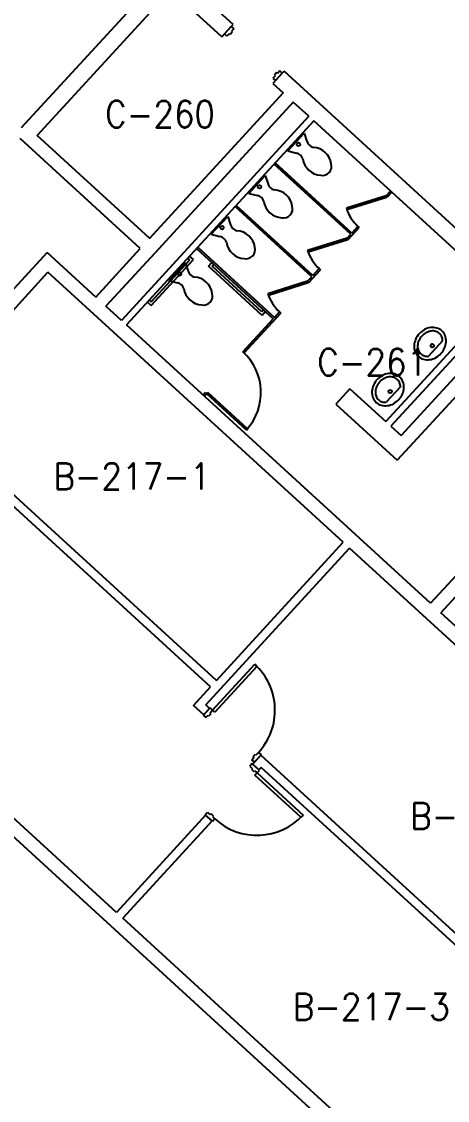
# Model space of a CAD drawing. Header units: inches. Extents: x 0 to 15110, y -1099 to 7181.
# Drawn here: x 3822 to 4067, y 2747 to 3370 of the extents above; entities that cross this region are included whole.
import ezdxf
from ezdxf.enums import TextEntityAlignment as Align

# ---------------------------------------------------------------- set-up
doc = ezdxf.new("R2010")
doc.units = ezdxf.units.IN
doc.header["$LTSCALE"] = 48
doc.header["$MEASUREMENT"] = 0
doc.layers.get('0').update_dxf_attribs({"linetype": 'CONTINUOUS'})
for name, color, linetype in [('A-DOOR', 5, 'CONTINUOUS'), ('A-FURN', 6, 'CONTINUOUS'), ('A-WALL', 7, 'CONTINUOUS'), ('SP-RMNO', 7, 'CONTINUOUS'), ('SP-ROOM', 7, 'CONTINUOUS'), ('SP-ROOMF', 7, 'CONTINUOUS')]:
    doc.layers.add(name, color=color, linetype=linetype)
doc.layers.get('0').off()
doc.layers.get('SP-ROOM').off()
doc.layers.get('SP-ROOMF').off()
doc.styles.add('ROMANS', font='ROMANS', dxfattribs={"width": 0.78})

# ---------------------------------------------------------------- blocks, each defined once
blk = doc.blocks.new('FMGRM1')
at = {"style": 'ROMANS', "width": 0.9}
for tag, p in [('DATA1', (0, -0.2836)), ('DATA2', (0, -0.443)), ('DATA3', (0, -0.6024)), ('DATA4', (0, -0.7618)), ('DATA5', (0, -0.9213))]:
    blk.add_attdef(tag, text='', height=0.1172, dxfattribs=at).set_placement(p, align=Align.CENTER)
at = {"layer": 'SP-RMNO', "style": 'ROMANS', "width": 0.9}
blk.add_attdef('RMNUMB', text='', height=0.16, dxfattribs=at).set_placement((0, 0), align=Align.MIDDLE)

msp = doc.modelspace()

# ---------------------------------------------------------------- linework, layer by layer
at = {"layer": 'A-DOOR', "linetype": 'Continuous'}
for p, q in [((3938.68, 3362.81), (3942.56, 3367.05)), ((3942.56, 3367.05), (3944.04, 3365.7)), ((3944.04, 3365.7), (3942.73, 3364.27)), ((3940.15, 3361.46), (3938.68, 3362.81)), ((3941.46, 3362.89), (3940.15, 3361.46)), ((3941.92, 3362.47), (3941.46, 3362.89)), ((3943.19, 3363.85), (3941.92, 3362.47)), ((3942.73, 3364.27), (3943.19, 3363.85)), ((3970.58, 3341.38), (3969.27, 3339.95)), ((3972.05, 3340.03), (3970.58, 3341.38)), ((3968, 3338.57), (3966.7, 3337.14)), ((3966.7, 3337.14), (3968.17, 3335.79)), ((3968.81, 3340.37), (3967.54, 3338.99)), ((3967.54, 3338.99), (3968, 3338.57)), ((3968.17, 3335.79), (3972.05, 3340.03)), ((3969.27, 3339.95), (3968.81, 3340.37)), ((4031.96, 3269.25), (4009.07, 3262.04)), ((4032.26, 3268.3), (4009.37, 3261.08)), ((4032.26, 3268.3), (4031.96, 3269.25)), ((4009.6, 3244.85), (3986.71, 3237.63)), ((4009.9, 3243.89), (3987.01, 3236.68)), ((4009.9, 3243.89), (4009.6, 3244.85)), ((3986.7, 3219.85), (3963.81, 3212.64)), ((3987, 3218.9), (3964.11, 3211.68)), ((3987, 3218.9), (3986.7, 3219.85)), ((3928.5, 3154.86), (3929.17, 3155.6)), ((3951.35, 3133.92), (3928.5, 3154.86)), ((3952.03, 3134.66), (3929.17, 3155.6)), ((3931.87, 2972.03), (3956.19, 2998.58)), ((3956.19, 2998.58), (3957.48, 2997.39)), ((3957.48, 2997.39), (3933.16, 2970.85)), ((3930.39, 2973.39), (3926.51, 2969.15)), ((3931.87, 2972.03), (3930.39, 2973.39)), ((3926.51, 2969.15), (3927.98, 2967.8)), ((3927.98, 2967.8), (3929.29, 2969.22)), ((3929.29, 2969.22), (3929.75, 2968.8)), ((3929.75, 2968.8), (3931.02, 2970.18)), ((3930.56, 2970.61), (3931.87, 2972.03)), ((3931.02, 2970.18), (3930.56, 2970.61)), ((3933.16, 2970.85), (3931.87, 2972.03)), ((3954.53, 2943.47), (3955.83, 2944.9)), ((3956, 2942.12), (3954.53, 2943.47)), ((3955.37, 2945.32), (3956.64, 2946.71)), ((3955.83, 2944.9), (3955.37, 2945.32)), ((3959.88, 2946.36), (3956, 2942.12)), ((3956.64, 2946.71), (3957.1, 2946.28)), ((3957.1, 2946.28), (3958.41, 2947.71)), ((3958.41, 2947.71), (3959.88, 2946.36)), ((3954.63, 2941.18), (3953.27, 2939.7)), ((3953.27, 2939.7), (3954.7, 2938.39)), ((3954.7, 2938.39), (3954.28, 2937.93)), ((3954.28, 2937.93), (3955.66, 2936.67)), ((3958.87, 2937.29), (3954.63, 2941.18)), ((3955.66, 2936.67), (3956.09, 2937.13)), ((3956.09, 2937.13), (3957.51, 2935.82)), ((3956.33, 2934.53), (3957.51, 2935.82)), ((3957.51, 2935.82), (3958.87, 2937.29)), ((3957.51, 2935.82), (3984.06, 2911.5)), ((3982.87, 2910.21), (3956.33, 2934.53)), ((3927.6, 2911.69), (3928.95, 2913.16)), ((3931.84, 2907.8), (3927.6, 2911.69)), ((3928.95, 2913.16), (3930.38, 2911.85)), ((3930.38, 2911.85), (3930.8, 2912.31)), ((3930.8, 2912.31), (3932.19, 2911.05)), ((3932.19, 2911.05), (3931.76, 2910.59)), ((3931.76, 2910.59), (3933.19, 2909.28)), ((3984.06, 2911.5), (3982.87, 2910.21)), ((3933.19, 2909.28), (3931.84, 2907.8))]:
    msp.add_line(p, q, dxfattribs=at)
for centre, radius, start, end in [((4031.96, 3269.25), 24, 197.5, 227.5), ((4009.6, 3244.85), 24, 197.5, 227.5), ((3986.7, 3219.85), 24, 197.5, 227.5), ((3927.76, 3155.54), 32, 317.5, 47.49634)]:
    msp.add_arc(centre, radius, start, end, dxfattribs=at)
for centre, start_param, end_param in [((3931.87, 2972.03), 4.756022, 6.326819), ((3957.51, 2935.82), 3.185226, 4.756022)]:
    msp.add_ellipse(centre, major_axis=(25.46, 25.46), ratio=1, start_param=start_param, end_param=end_param, dxfattribs=at)
at = {"layer": 'A-FURN', "linetype": 'Continuous'}
for p, q in [((3975.26, 3295.15), (3984.72, 3305.47)), ((3984.72, 3305.47), (3986.34, 3300.58)), ((3975.26, 3295.15), (3980.26, 3293.95)), ((3952.76, 3270.59), (3962.22, 3280.92)), ((3962.22, 3280.92), (3963.85, 3276.03)), ((3952.76, 3270.59), (3957.77, 3269.4)), ((3931.14, 3247), (3940.6, 3257.32)), ((3940.6, 3257.32), (3942.23, 3252.44)), ((3931.14, 3247), (3936.15, 3245.8)), ((3896.37, 3207.94), (3918.67, 3232.27)), ((3896.46, 3205.82), (3920.78, 3232.36)), ((3916.08, 3230.56), (3906.62, 3220.24)), ((3916.08, 3230.56), (3917.7, 3225.68)), ((3918.67, 3232.27), (3917.56, 3233.28)), ((3920.78, 3232.36), (3918.57, 3234.39)), ((3929.45, 3228.49), (3931.47, 3230.7)), ((3960.41, 3200.12), (3929.45, 3228.49)), ((3931.57, 3228.58), (3932.58, 3229.69)), ((3960.32, 3202.24), (3931.57, 3228.58)), ((3906.62, 3220.24), (3911.62, 3219.04)), ((3894.25, 3207.84), (3896.46, 3205.82)), ((3895.27, 3208.95), (3896.37, 3207.94)), ((3961.33, 3203.34), (3960.32, 3202.24)), ((3962.44, 3202.33), (3960.41, 3200.12)), ((4064.58, 3185.44), (4056.39, 3176.51)), ((4040.25, 3158.9), (4032.07, 3149.96))]:
    msp.add_line(p, q, dxfattribs=at)
for centre in [(3981.46, 3298.96), (3958.96, 3274.4), (3937.34, 3250.81), (3912.82, 3224.05), (4058.63, 3182.67), (4034.31, 3156.13)]:
    msp.add_circle(centre, 1, dxfattribs=at)
for centre, radius, start, end in [((3991.23, 3302.21), 5.15, 198.4454, 256.5546), ((3989.42, 3286.17), 11.05, 8.19235, 86.80765), ((3979.07, 3288.94), 5.15, 18.4454, 76.5546), ((3994.89, 3292.15), 11.05, 188.19235, 266.80765), ((3995.25, 3286.32), 5.3, 259.39079, 15.60921), ((3968.73, 3277.66), 5.15, 198.4454, 256.5546), ((3966.92, 3261.62), 11.05, 8.19235, 86.80765), ((3956.57, 3264.39), 5.15, 18.4454, 76.5546), ((3972.39, 3267.59), 11.05, 188.19235, 266.80765), ((3972.75, 3261.77), 5.3, 259.39079, 15.60921), ((3947.11, 3254.07), 5.15, 198.4454, 256.5546), ((3945.3, 3238.03), 11.05, 8.19235, 86.80765), ((3934.95, 3240.8), 5.15, 18.4454, 76.5546), ((3950.77, 3244), 11.05, 188.19235, 266.80765), ((3951.13, 3238.18), 5.3, 259.39079, 15.60921), ((3922.59, 3227.31), 5.15, 198.4454, 256.5546), ((3920.78, 3211.27), 11.05, 8.19235, 86.80765), ((3910.43, 3214.03), 5.15, 18.4454, 76.5546), ((3926.25, 3217.24), 11.05, 188.19235, 266.80765), ((3926.61, 3211.41), 5.3, 259.39079, 15.60921), ((4059.77, 3181.62), 11.77, 118.45645, 137.5), ((4058.96, 3183.11), 10.08, 97.69443, 118.45645), ((4058.96, 3183.11), 8.08, 97.69443, 118.45645), ((4058.79, 3184.43), 8.75, 73.92996, 97.69443), ((4058.79, 3184.43), 6.75, 73.92996, 97.69443), ((4059.19, 3185.83), 7.29, 47.5, 73.92996), ((4059.19, 3185.83), 7.29, 21.07004, 47.5), ((4058.22, 3182.3), 10.08, 156.54355, 177.30557), ((4059.77, 3181.62), 11.77, 137.5, 156.54355), ((4058.22, 3182.3), 8.08, 156.54355, 177.30557), ((4059.77, 3181.62), 9.77, 137.5, 156.54355), ((4059.77, 3181.62), 9.77, 118.45645, 137.5), ((4059.19, 3185.83), 5.29, 47.5, 73.92996), ((4059.19, 3185.83), 5.29, 21.07004, 47.5), ((4057.83, 3185.31), 6.75, 1.11377, 21.07004), ((4056.5, 3185.37), 10.08, 336.54355, 357.30557), ((4057.83, 3185.31), 8.75, 357.30557, 21.07004), ((4056.89, 3182.36), 8.75, 177.30557, 201.07004), ((4055.53, 3181.84), 7.29, 201.07004, 227.5), ((4056.89, 3182.36), 6.75, 177.30557, 201.07004), ((4055.53, 3181.84), 5.29, 201.07004, 227.5), ((4054.95, 3186.04), 11.77, 317.5, 336.54355), ((4055.53, 3181.84), 7.29, 227.5, 253.92996), ((4055.53, 3181.84), 5.29, 227.5, 253.92996), ((4055.93, 3183.24), 8.75, 253.92996, 277.69443), ((4055.93, 3183.24), 6.75, 253.92996, 273.88623), ((4055.75, 3184.56), 10.08, 277.69443, 298.45645), ((4054.95, 3186.04), 11.77, 298.45645, 317.5), ((4034.64, 3156.57), 10.08, 97.69443, 118.45645), ((4034.47, 3157.89), 8.75, 73.92996, 97.69443), ((4034.87, 3159.29), 7.29, 47.5, 73.92996), ((4035.45, 3155.08), 11.77, 137.5, 156.54355), ((4035.45, 3155.08), 9.77, 137.5, 156.54355), ((4035.45, 3155.08), 11.77, 118.45645, 137.5), ((4035.45, 3155.08), 9.77, 118.45645, 137.5), ((4034.64, 3156.57), 8.08, 97.69443, 118.45645), ((4034.47, 3157.89), 6.75, 73.92996, 97.69443), ((4034.87, 3159.29), 5.29, 47.5, 73.92996), ((4034.87, 3159.29), 5.29, 21.07004, 47.5), ((4034.87, 3159.29), 7.29, 21.07004, 47.5), ((4033.5, 3158.77), 6.75, 1.11377, 21.07004), ((4033.5, 3158.77), 8.75, 357.30557, 21.07004), ((4032.57, 3155.82), 8.75, 177.30557, 201.07004), ((4033.9, 3155.76), 10.08, 156.54355, 177.30557), ((4032.57, 3155.82), 6.75, 177.30557, 201.07004), ((4033.9, 3155.76), 8.08, 156.54355, 177.30557), ((4030.63, 3159.5), 11.77, 317.5, 336.54355), ((4032.18, 3158.83), 10.08, 336.54355, 357.30557), ((4031.21, 3155.29), 7.29, 201.07004, 227.5), ((4031.21, 3155.29), 5.29, 201.07004, 227.5), ((4031.21, 3155.29), 7.29, 227.5, 253.92996), ((4031.21, 3155.29), 5.29, 227.5, 253.92996), ((4031.61, 3156.7), 8.75, 253.92996, 277.69443), ((4031.61, 3156.7), 6.75, 253.92996, 273.88623), ((4031.43, 3158.01), 10.08, 277.69443, 298.45645), ((4030.63, 3159.5), 11.77, 298.45645, 317.5)]:
    msp.add_arc(centre, radius, start, end, dxfattribs=at)
at = {"layer": 'A-WALL', "linetype": 'Continuous'}
for p, q in [((3821.7, 3308.62), (3907.06, 3401.78)), ((3943.66, 3368.24), (3907.06, 3401.78)), ((3830.63, 3304.13), (3907.65, 3388.18)), ((3937.15, 3361.15), (3907.65, 3388.18)), ((3937.15, 3361.15), (3942.56, 3367.05)), ((3942.56, 3367.05), (3943.66, 3368.24)), ((3972.05, 3340.03), (3973.15, 3341.23)), ((4126.49, 3200.71), (3973.15, 3341.23)), ((3972.05, 3340.03), (3966.64, 3334.12)), ((3972.54, 3328.72), (3895.3, 3244.43)), ((3966.64, 3334.12), (3972.54, 3328.72)), ((3978.43, 3323.32), (3898.71, 3236.33)), ((3987.32, 3315.18), (3978.43, 3323.32)), ((3987.32, 3315.18), (3879.27, 3197.26)), ((3990.23, 3312.52), (3882.17, 3194.6)), ((4099.34, 3212.53), (3990.23, 3312.52)), ((3895.51, 3244.68), (3830.63, 3304.13)), ((3890.11, 3238.78), (3820.81, 3302.29)), ((4011.56, 3246.99), (3967.32, 3287.52)), ((4012.24, 3247.72), (3968, 3288.26)), ((4031.96, 3269.25), (4034.46, 3271.98)), ((4031.96, 3269.25), (4032.7, 3268.58)), ((4032.7, 3268.58), (4035.2, 3271.3)), ((3989.06, 3222.44), (3944.83, 3262.97)), ((3989.74, 3223.17), (3945.5, 3263.71)), ((4010.34, 3244.17), (4016.49, 3250.88)), ((4012.24, 3247.72), (4015.75, 3251.56)), ((4015.75, 3251.56), (4016.49, 3250.88)), ((4009.6, 3244.85), (4011.56, 3246.99)), ((4009.6, 3244.85), (4010.34, 3244.17)), ((3759.18, 3152.14), (3836.42, 3236.44)), ((3864.44, 3210.77), (3836.42, 3236.44)), ((3864.44, 3210.77), (3890.11, 3238.78)), ((3898.49, 3236.08), (3870.38, 3205.41)), ((3922.67, 3238.79), (3966.9, 3198.25)), ((3923.34, 3239.52), (3967.58, 3198.99)), ((3763.73, 3145.27), (3836.91, 3225.13)), ((3859.03, 3204.87), (3836.91, 3225.13)), ((3986.7, 3219.85), (3989.06, 3222.44)), ((3987.44, 3219.18), (3994.12, 3226.48)), ((3989.74, 3223.17), (3993.39, 3227.15)), ((3993.39, 3227.15), (3994.12, 3226.48)), ((3986.7, 3219.85), (3987.44, 3219.18)), ((4099.34, 3212.53), (4031.78, 3138.8)), ((4102.29, 3209.83), (4034.73, 3136.1)), ((4007.22, 3069.07), (3859.03, 3204.87)), ((3879.27, 3197.26), (3870.38, 3205.41)), ((4108.19, 3204.42), (4040.63, 3130.69)), ((3949.38, 3179.13), (3966.9, 3198.25)), ((3950.12, 3178.46), (3971.22, 3201.48)), ((3967.58, 3198.99), (3970.48, 3202.16)), ((3970.48, 3202.16), (3971.22, 3201.48)), ((4114.09, 3199.02), (4038.42, 3116.44)), ((4057.64, 3033.81), (3882.17, 3194.6)), ((3927.76, 3155.54), (3926.36, 3154.02)), ((3928.5, 3154.86), (3927.1, 3153.34)), ((3927.76, 3155.54), (3928.5, 3154.86)), ((4011.14, 3157.72), (4003.03, 3148.87)), ((4011.14, 3157.72), (4031.78, 3138.8)), ((4003.03, 3148.87), (4038.42, 3116.44)), ((4165.47, 3151.48), (4057.64, 3033.81)), ((4171.59, 3146.32), (4063.5, 3028.36)), ((4034.73, 3136.1), (4040.63, 3130.69)), ((3934.04, 2989.2), (3794.69, 3116.89)), ((3930.66, 2985.52), (3791.32, 3113.2)), ((3876.42, 2855.27), (3623.53, 3087)), ((4087.04, 2651.43), (3618.13, 3081.1)), ((3934.04, 2989.2), (4007.22, 3069.07)), ((3927.93, 2975.14), (4010.91, 3065.7)), ((4109.98, 2974.91), (4010.91, 3065.7)), ((4236.02, 2870.27), (4063.5, 3028.36)), ((3920.86, 2974.83), (3930.66, 2985.52)), ((3926.76, 2969.42), (3920.86, 2974.83)), ((3926.76, 2969.42), (3930.14, 2973.11)), ((3930.14, 2973.11), (3927.93, 2975.14)), ((3959.63, 2946.09), (3954.9, 2940.92)), ((4166.35, 2756.67), (3959.63, 2946.09)), ((3958.59, 2937.55), (3954.9, 2940.92)), ((3959.94, 2939.02), (3958.59, 2937.55)), ((4166.65, 2749.6), (3959.94, 2939.02)), ((3927.88, 2911.43), (3876.42, 2855.27)), ((3931.56, 2908.06), (3927.88, 2911.43)), ((3931.56, 2908.06), (3880.11, 2851.9)), ((4092.44, 2657.33), (3880.11, 2851.9))]:
    msp.add_line(p, q, dxfattribs=at)

# ---------------------------------------------------------------- block references
at = {"layer": 'SP-ROOM', "linetype": 'Continuous'}
ref = msp.add_blockref('FMGRM1', (3901.58, 3316.43), dxfattribs=dict(at, xscale=96, yscale=96, zscale=96))
ref.add_attrib('RMNUMB', 'C-260', dxfattribs={"layer": 'SP-RMNO', "height": 15.36, "style": 'ROMANS', "width": 0.9}).set_placement((3901.58, 3316.43), align=Align.MIDDLE)
ref = msp.add_blockref('FMGRM1', (3885.28, 3107.17), dxfattribs=dict(at, xscale=96, yscale=96, zscale=96))
ref.add_attrib('RMNUMB', 'B-217-1', dxfattribs={"layer": 'SP-RMNO', "height": 15.36, "style": 'ROMANS', "width": 0.9}).set_placement((3885.28, 3107.17), align=Align.MIDDLE)
ref = msp.add_blockref('FMGRM1', (4091.15, 2910.96), dxfattribs=dict(at, xscale=96, yscale=96, zscale=96))
ref.add_attrib('RMNUMB', 'B-217-2', dxfattribs={"layer": 'SP-RMNO', "height": 15.36, "style": 'ROMANS', "width": 0.9}).set_placement((4091.15, 2910.96), align=Align.MIDDLE)
ref = msp.add_blockref('FMGRM1', (4023.38, 2800.75), dxfattribs=dict(at, xscale=96, yscale=96, zscale=96))
ref.add_attrib('RMNUMB', 'B-217-3', dxfattribs={"layer": 'SP-RMNO', "height": 15.36, "style": 'ROMANS', "width": 0.9}).set_placement((4023.38, 2800.75), align=Align.MIDDLE)
at = {"layer": 'SP-ROOMF', "linetype": 'Continuous'}
ref = msp.add_blockref('FMGRM1', (4023.94, 3173.16), dxfattribs=dict(at, xscale=96, yscale=96, zscale=96))
ref.add_attrib('RMNUMB', 'C-261', dxfattribs={"layer": 'SP-RMNO', "height": 15.36, "style": 'ROMANS', "width": 0.9}).set_placement((4023.94, 3173.16), align=Align.MIDDLE)

doc.saveas('drawing.dxf')
